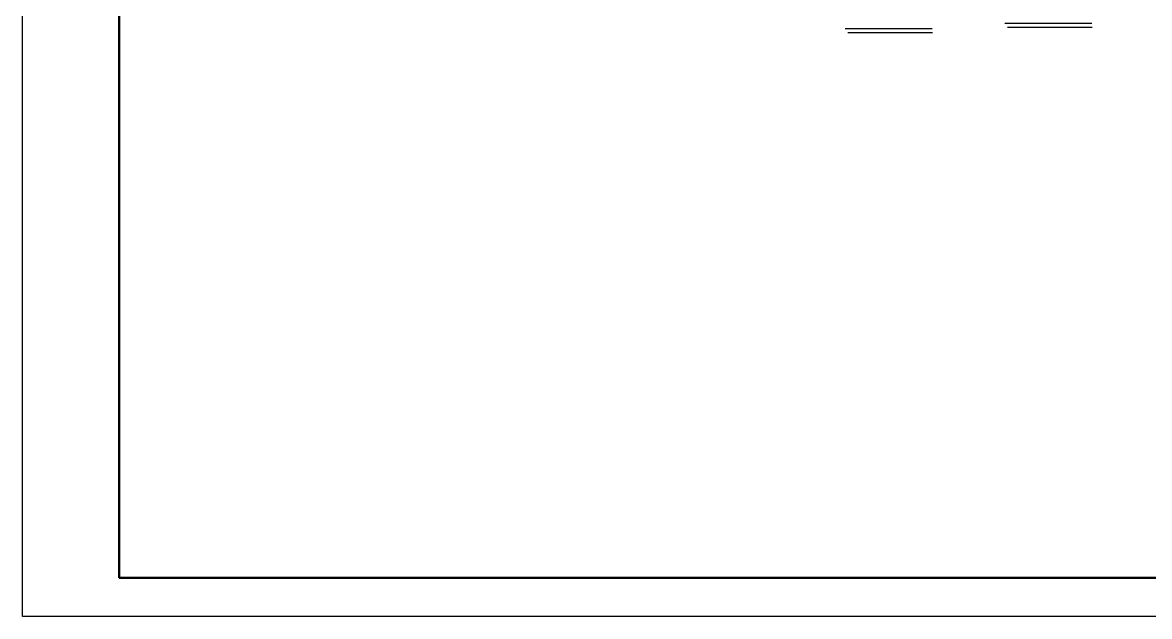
# Model space of a CAD drawing. Header units: millimetres. Extents: x -25344 to 5907, y -19679 to 18215.
# Drawn here: x 3811 to 4102.9, y 920.6 to 1074.5 of the extents above; entities that cross this region are included whole.
import ezdxf

# ---------------------------------------------------------------- set-up
doc = ezdxf.new("R2010")
doc.units = ezdxf.units.MM
doc.layers.add('基本图元层', color=7, linetype='Continuous')

msp = doc.modelspace()

# ---------------------------------------------------------------- linework, layer by layer
at = {"color": 0}
for p, q in [((3811.02, 920.63), (3811.02, 1340.63)), ((4405.02, 920.63), (3811.02, 920.63))]:
    msp.add_line(p, q, dxfattribs=at)
at = {"color": 0, "const_width": 0.6}
for points in [[(3836.02, 930.63), (3836.02, 1330.63)], [(4395.02, 930.63), (3836.02, 930.63)]]:
    msp.add_lwpolyline(points, dxfattribs=at)
at = {"layer": '基本图元层', "color": 0, "lineweight": 25}
for p, q in [((4065.45, 1074.35), (4088.04, 1074.35)), ((4024.1, 1072.97), (4046.68, 1072.97)), ((4024.77, 1071.94), (4046.75, 1071.94)), ((4066.12, 1073.33), (4088.1, 1073.33))]:
    msp.add_line(p, q, dxfattribs=at)

doc.saveas('drawing.dxf')
